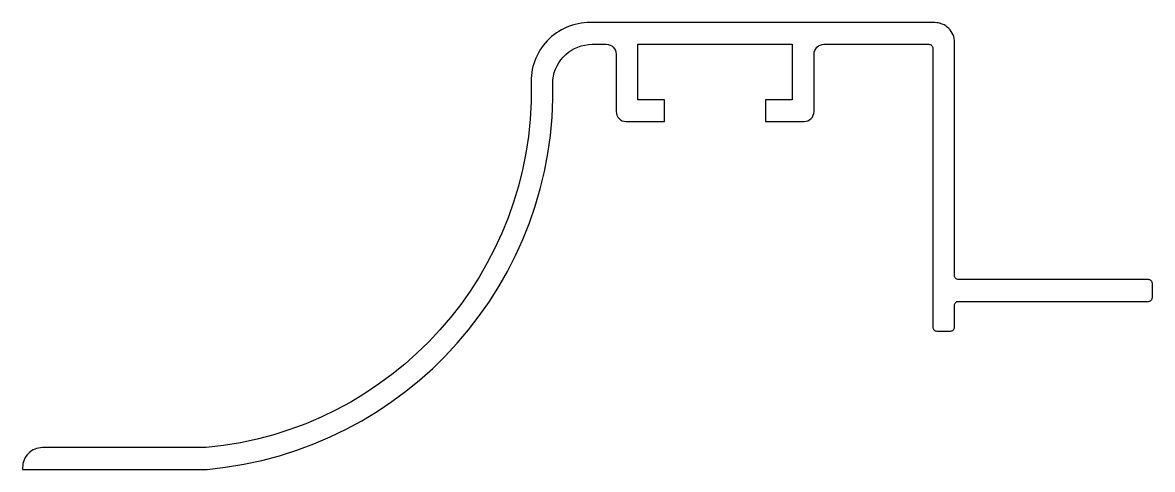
# Model space of a CAD drawing. Extents: x 223.4 to 280.5, y 254.3 to 276.9.
import ezdxf

# ---------------------------------------------------------------- set-up
doc = ezdxf.new("R2010")
doc.units = 0
doc.header["$LTSCALE"] = 15
doc.layers.get('0').update_dxf_attribs({"linetype": 'CONTINUOUS'})

msp = doc.modelspace()

# ---------------------------------------------------------------- linework, layer by layer
at = {"color": 0}
msp.add_lwpolyline([(263.853, 275.768), (269.153, 275.768, -0.414214), (269.353, 275.568), (269.353, 261.468, 0.414214), (269.553, 261.268), (270.253, 261.268, 0.414214), (270.453, 261.468), (270.453, 262.568, -0.414214), (270.653, 262.768), (280.253, 262.768, 0.414214), (280.453, 262.968), (280.453, 263.668, 0.414214), (280.253, 263.868), (270.653, 263.868, -0.414214), (270.453, 264.068), (270.453, 275.868, 0.414214), (269.453, 276.868), (252.034, 276.868, 0.43257), (249.059, 273.737, -0.392436), (232.623, 255.368), (224.353, 255.368, 0.414214), (223.353, 254.368), (223.353, 254.268), (232.673, 254.268, 0.396345), (250.154, 273.965, -0.385528), (252.144, 275.768), (252.853, 275.768, -0.414214), (253.353, 275.268), (253.353, 272.368, 0.414214), (253.853, 271.868), (255.803, 271.868), (255.803, 272.968), (254.453, 272.968), (254.453, 275.768), (262.253, 275.768), (262.253, 272.968), (260.903, 272.968), (260.903, 271.868), (262.853, 271.868, 0.414214), (263.353, 272.368), (263.353, 275.268, -0.414214)], format="xyb", close=True, dxfattribs=at)

doc.saveas('drawing.dxf')
